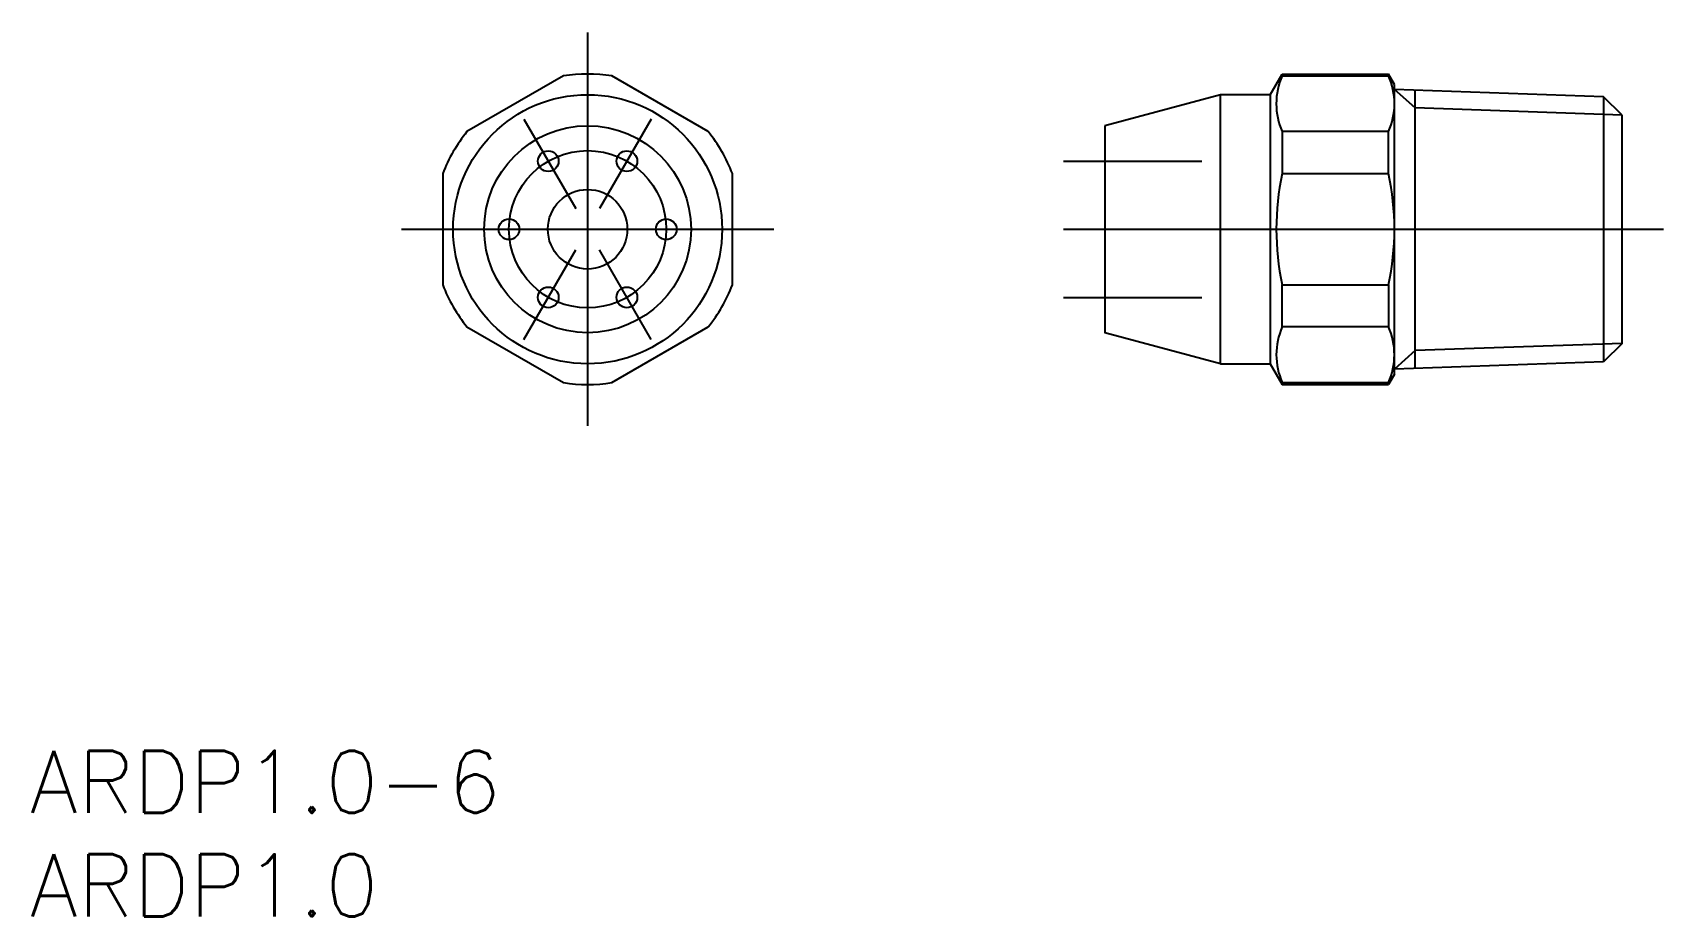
# Model space of a CAD drawing. Extents: x 0.1 to 79, y 0 to 42.7.
import ezdxf

# ---------------------------------------------------------------- set-up
doc = ezdxf.new("R2010")
doc.units = 0
doc.linetypes.add('CENTER', pattern=[50.8, 31.75, -6.35, 6.35, -6.35])
doc.layers.get('0').update_dxf_attribs({"linetype": 'CONTINUOUS'})
doc.layers.add('CENTER', color=1, linetype='CENTER')
doc.styles.get("Standard").update_dxf_attribs({"font": 'txt.shx', "height": 3, "bigfont": 'bigfont.shx'})

# ---------------------------------------------------------------- blocks, each defined once
blk = doc.blocks.new('*U7')
at = {"color": 7, "linetype": 'CONTINUOUS'}
blk.add_text('ARDP1.0', height=3, dxfattribs=at).set_placement((0, 0))
blk = doc.blocks.new('*U12')
at = {"color": 7, "linetype": 'CONTINUOUS'}
blk.add_text('ARDP1.0-6', height=3, dxfattribs=at).set_placement((0, 5))

msp = doc.modelspace()

# ---------------------------------------------------------------- linework, layer by layer
at = {"color": 7, "linetype": 'CONTINUOUS'}
for p, q in [((25.787, 40.607), (21.124, 37.914)), ((32.787, 37.914), (28.124, 40.607)), ((59.955, 39.698), (60.533, 40.698)), ((60.533, 40.698), (65.667, 40.698)), ((60.533, 40.698), (60.533, 40.607)), ((60.533, 40.607), (65.667, 40.607)), ((65.955, 40.198), (65.667, 40.698)), ((65.667, 40.698), (65.667, 40.607)), ((57.553, 39.698), (51.955, 38.198)), ((59.955, 39.698), (57.553, 39.698)), ((57.553, 26.698), (57.553, 39.698)), ((59.955, 39.698), (59.955, 26.698)), ((65.955, 26.198), (65.955, 40.198)), ((76.068, 39.598), (65.955, 39.951)), ((66.955, 26.481), (66.955, 39.916)), ((66.955, 26.481), (66.955, 39.916)), ((76.955, 38.711), (76.068, 39.598)), ((76.068, 39.598), (76.068, 26.799)), ((76.955, 27.686), (76.955, 38.711)), ((51.955, 38.198), (51.955, 28.198)), ((65.667, 37.914), (60.533, 37.914)), ((60.533, 37.914), (60.533, 35.891)), ((65.667, 35.891), (65.667, 37.914)), ((19.955, 35.891), (19.955, 30.506)), ((33.955, 30.506), (33.955, 35.891)), ((60.533, 35.891), (65.667, 35.891)), ((60.533, 30.506), (65.667, 30.506)), ((60.533, 28.483), (60.533, 30.506)), ((65.667, 30.506), (65.667, 28.483)), ((21.124, 28.483), (25.787, 25.79)), ((28.124, 25.79), (32.787, 28.483)), ((65.667, 28.483), (60.533, 28.483)), ((57.553, 26.698), (51.955, 28.198)), ((76.955, 27.686), (76.068, 26.799)), ((57.553, 26.698), (59.955, 26.698)), ((59.955, 26.698), (60.533, 25.698)), ((65.955, 26.198), (65.667, 25.698)), ((76.068, 26.799), (65.955, 26.446)), ((60.533, 25.698), (60.533, 25.79)), ((60.533, 25.79), (65.667, 25.79)), ((60.533, 25.698), (65.667, 25.698)), ((65.667, 25.698), (65.667, 25.79))]:
    msp.add_line(p, q, dxfattribs=at)
at = {"color": 3, "linetype": 'CONTINUOUS'}
for p, q in [((66.956, 39.06), (65.955, 39.951)), ((76.955, 38.711), (66.955, 39.06)), ((76.955, 27.686), (66.955, 27.337)), ((66.956, 27.337), (65.955, 26.446))]:
    msp.add_line(p, q, dxfattribs=at)
at = {"color": 7, "linetype": 'CONTINUOUS'}
for centre, radius in [((26.955, 33.198), 6.5), ((26.955, 33.198), 5), ((25.055, 36.489), 0.5), ((28.855, 36.489), 0.5), ((26.955, 33.198), 1.92), ((23.155, 33.198), 0.5), ((30.755, 33.198), 0.5), ((25.055, 29.908), 0.5), ((28.855, 29.908), 0.5)]:
    msp.add_circle(centre, radius, dxfattribs=at)
for centre, radius, start, end in [((26.955, 33.198), 7.5, 81.03947, 98.96053), ((63.534, 39.261), 3.29, 155.8419, 204.1581), ((62.666, 39.261), 3.289, 335.83544, 24.16456), ((26.955, 33.198), 7.5, 141.03947, 158.96053), ((26.955, 33.198), 7.5, 21.03947, 38.96053), ((72.956, 33.198), 12.711, 167.77076, 192.22924), ((53.256, 33.198), 12.699, 347.75864, 12.24136), ((26.955, 33.198), 7.5, 201.03947, 218.96053), ((26.955, 33.198), 7.5, 321.03947, 338.96053), ((63.539, 27.136), 3.293, 155.87223, 204.12777), ((62.65, 27.136), 3.303, 335.94934, 24.05066), ((26.955, 33.198), 7.5, 261.03947, 278.96053)]:
    msp.add_arc(centre, radius, start, end, dxfattribs=at)
at = {"layer": 'CENTER', "color": 1, "linetype": 'CENTER'}
for p, q in [((26.955, 42.698), (26.955, 23.698)), ((23.88, 38.524), (26.38, 34.194)), ((30.03, 38.524), (27.53, 34.194)), ((49.955, 36.489), (56.643, 36.489)), ((17.955, 33.198), (35.955, 33.198)), ((49.955, 33.198), (78.955, 33.198)), ((23.88, 27.872), (26.38, 32.202)), ((30.03, 27.872), (27.53, 32.202)), ((49.955, 29.908), (56.643, 29.908))]:
    msp.add_line(p, q, dxfattribs=at)
msp.add_circle((26.955, 33.198), 3.8, dxfattribs=at)

# ---------------------------------------------------------------- block references
at = {"color": 7, "linetype": 'CONTINUOUS'}
for name in ['*U12', '*U7']:
    msp.add_blockref(name, (0, 0), dxfattribs=at)

doc.saveas('drawing.dxf')
